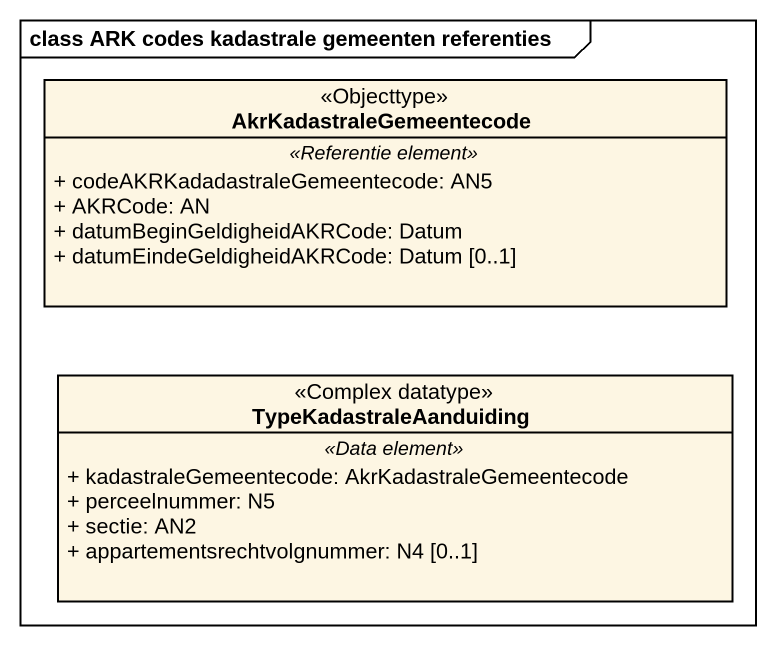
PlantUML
@startuml
mainframe class ARK codes kadastrale gemeenten referenties
hide circle
hide empty members
skinparam classAttributeIconSize 0
class AkrKadastraleGemeentecode <<Objecttype>> {
  .. <<Referentie element>> ..
  + codeAKRKadadastraleGemeentecode: AN5
  + AKRCode: AN
  + datumBeginGeldigheidAKRCode: Datum
  + datumEindeGeldigheidAKRCode: Datum [0..1]
}
class TypeKadastraleAanduiding <<Complex datatype>> {
  .. <<Data element>> ..
  + kadastraleGemeentecode: AkrKadastraleGemeentecode
  + perceelnummer: N5
  + sectie: AN2
  + appartementsrechtvolgnummer: N4 [0..1]
}
@enduml
